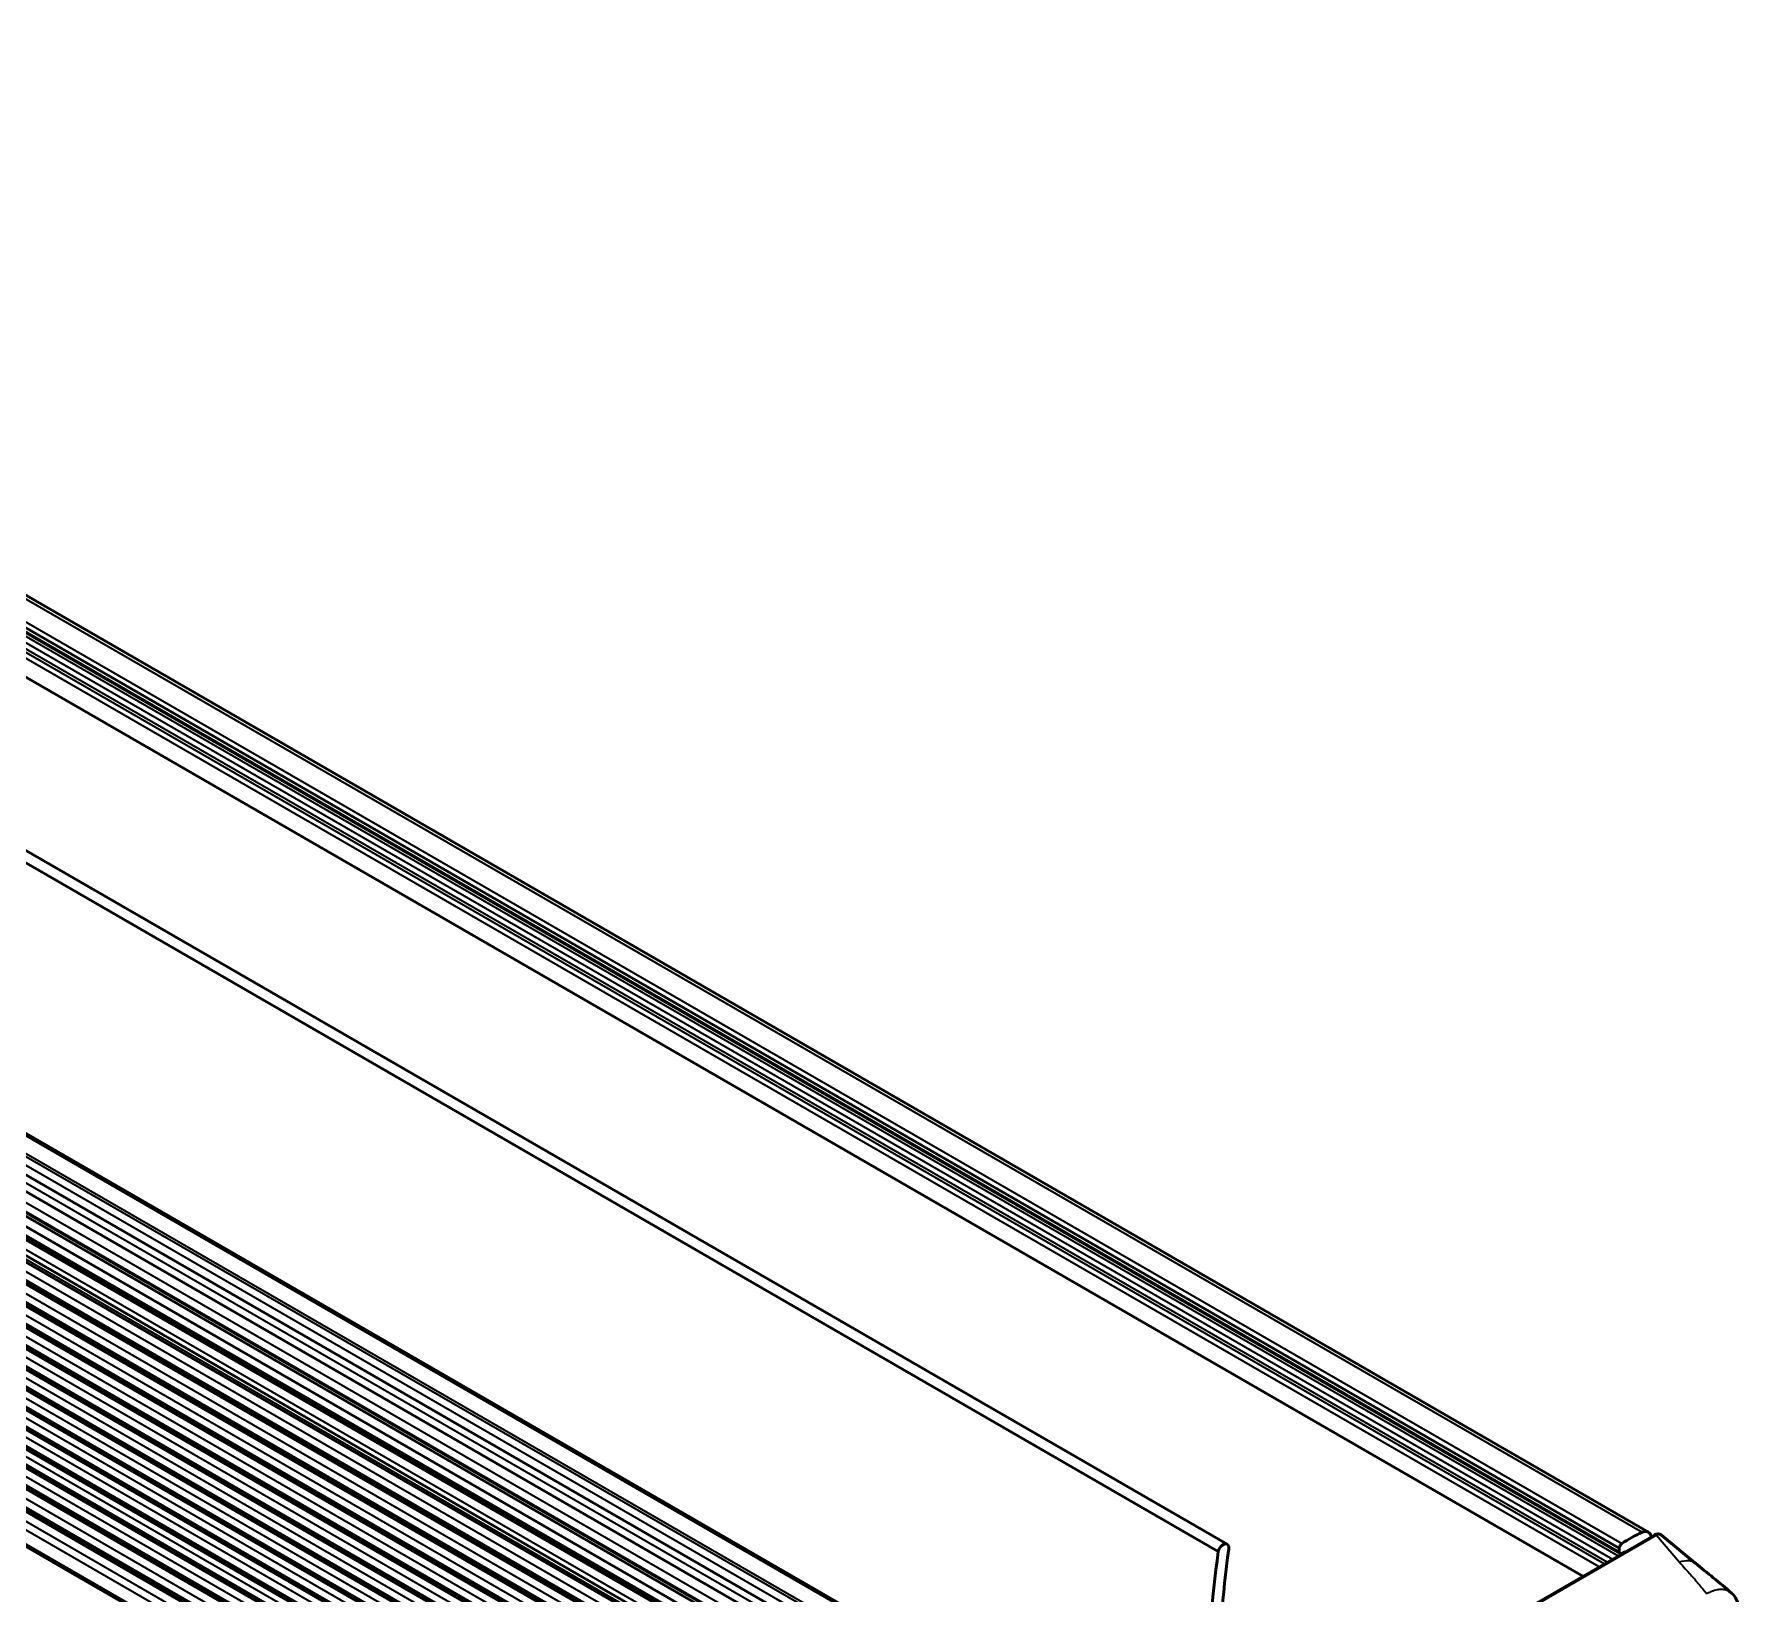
# Model space of a CAD drawing. Header units: millimetres. Extents: x 0 to 3000, y 0 to 3000.
# Drawn here: x 897.3 to 1119.3, y 2153.5 to 2356.6 of the extents above; entities that cross this region are included whole.
import ezdxf

# ---------------------------------------------------------------- set-up
doc = ezdxf.new("R2010")
doc.units = ezdxf.units.MM
doc.layers.add('Visible (ANSI)', color=7, linetype='Continuous', lineweight=50)
doc.layers.add('Visible Narrow (ANSI)', color=7, linetype='Continuous', lineweight=35)

msp = doc.modelspace()

# ---------------------------------------------------------------- linework, layer by layer
at = {"layer": 'Visible (ANSI)'}
for p, q in [((1107.5106, 2161.5697), (400.4038, 2569.818)), ((1051.4966, 2159.0607), (345.804, 2566.4925)), ((346.9737, 2567.4479), (1052.6663, 2160.0161)), ((1103.7166, 2159.5047), (396.6099, 2567.7427)), ((1103.8202, 2158.7893), (396.7134, 2567.0376)), ((395.1636, 2562.1948), (1098.9863, 2155.8426)), ((1051.9639, 2123.313), (346.2714, 2530.7448)), ((1053.321, 2117.3781), (346.5633, 2525.4249)), ((1053.1807, 2115.3233), (346.6697, 2523.2276)), ((1053.0106, 2112.1892), (346.2817, 2520.2193)), ((1052.9552, 2110.8674), (346.3561, 2518.8226)), ((1052.8524, 2107.1628), (345.9653, 2515.2843)), ((1052.8987, 2109.1818), (346.1658, 2517.2142)), ((1052.8401, 2106.3273), (346.168, 2514.3247)), ((1052.8295, 2103.4406), (346.1968, 2511.4152)), ((1052.8688, 2100.5712), (346.2652, 2508.5289)), ((1052.9586, 2097.7195), (346.3733, 2505.6667)), ((1053.0997, 2094.8858), (346.521, 2502.8292)), ((1053.3367, 2092.045), (346.7084, 2500.017)), ((1053.7328, 2089.1613), (346.9354, 2497.231)), ((1054.1215, 2086.3316), (347.2019, 2494.4718)), ((1054.5027, 2083.5566), (347.508, 2491.7401)), ((1054.8865, 2080.762), (347.8638, 2488.9618)), ((1055.244, 2078.1478), (348.3003, 2486.3019)), ((1055.3899, 2075.3069), (348.4845, 2483.439)), ((1055.3899, 2072.3571), (348.4845, 2480.4892)), ((348.4898, 2475.9553), (1055.4923, 2067.7672)), ((911.511, 2182.7038), (911.5111, 2182.7038)), ((913.98, 2184.1361), (913.98, 2184.1361)), ((1056.8588, 2131.5202), (1108.284, 2161.2106)), ((1109.2272, 2161.1802), (1113.5665, 2157.5943)), ((1103.7166, 2159.0182), (1103.7166, 2159.5047)), ((1104.4832, 2159.0162), (1104.0442, 2158.8001))]:
    msp.add_line(p, q, dxfattribs=at)
for centre, major_axis, start_param, end_param in [((890.4919, 2189.6593), (9.9, 0), 0.67912478, 0.67914105), ((890.4939, 2195.1063), (10.2478, 0), 5.81243455, 5.8124363), ((890.4902, 2195.1079), (10.2524, 0), 5.4657934, 5.46580047), ((915.2781, 2180.7808), (-12.3249, 0), 5.2358467, 5.23584813), ((915.2405, 2180.8183), (-12.2498, 0), 5.52454962, 5.52455554), ((915.2396, 2178.3109), (12.2481, 0), 2.13026377, 2.13026985), ((915.2365, 2178.3192), (12.2335, 0), 1.82132582, 1.82132745), ((915.241, 2178.309), (-11.7518, 0), 4.9375128, 4.93751452), ((915.2406, 2178.31), (-11.7499, 0), 5.26206416, 5.26207051), ((915.2406, 2177.4935), (11.7499, 0), 2.03188698, 2.03189349), ((915.241, 2177.4917), (11.753, 0), 1.69187303, 1.69187488), ((915.2402, 2180.8185), (12.2507, 0), 5.47101973, 5.47102566), ((915.2519, 2180.8145), (12.237, 0), 5.75972659, 5.75972804), ((1052.161, 2159.1409), (0.5053, 0.8752), 5.32666134, 8.26274038), ((1104.0702, 2159.6985), (0.25, 0.433), 0.87254679, 2.33103097), ((1105.1331, 2146.2648), (8.885, 15.3893), 0.66154881, 0.87254746), ((1106.5106, 2159.8377), (1, 1.7321), 5.71556053, 6.94473411), ((1052.659, 2114.9865), (-40, -69.282), 2.5739092, 2.57396787), ((1136.4786, 2190.996), (61, 105.6551), 2.18337835, 2.54041221), ((1136.4786, 2190.996), (-60, -103.923), 5.32666134, 5.66996069), ((1104.0702, 2159.2223), (-0.25, -0.433), 5.49778714, 6.99493058)]:
    msp.add_ellipse(centre, major_axis=major_axis, ratio=0.57735027, start_param=start_param, end_param=end_param, dxfattribs=at)
for points, knots in [([(1108.2883, 2161.213), (1108.4004, 2161.2771), (1108.5229, 2161.3226), (1108.7044, 2161.3469), (1108.7614, 2161.3488), (1108.912, 2161.337), (1109.007, 2161.3114), (1109.1402, 2161.2443), (1109.1857, 2161.2145), (1109.2272, 2161.1802)], [0.000530656, 0.000530656, 0.000530656, 0.000530656, 0.042440935, 0.042440935, 0.061005736, 0.061005736, 0.092099028, 0.092099028, 0.10970295, 0.10970295, 0.10970295, 0.10970295]), ([(1118.3385, 2153.6469), (1118.6092, 2153.4124), (1118.8272, 2153.1078), (1119.1332, 2152.4454), (1119.2335, 2152.0865), (1119.2914, 2151.7078)], [0, 0, 0, 0, 0.15822052, 0.15822052, 0.305376964, 0.305376964, 0.305376964, 0.305376964])]:
    msp.add_open_spline(points, degree=3, knots=knots, dxfattribs=at)
for points in [[(1113.5929, 2157.5734), (1115.1623, 2156.2769), (1116.7472, 2155.0246), (1118.3381, 2153.6473)], [(1118.3385, 2153.6469), (1118.3384, 2153.6471), (1118.3382, 2153.6472), (1118.3381, 2153.6473)]]:
    msp.add_open_spline(points, degree=3, dxfattribs=at)
at = {"layer": 'Visible Narrow (ANSI)'}
for p, q in [((396.9326, 2568.3358), (1104.0394, 2160.0875)), ((399.5785, 2569.8073), (1106.6853, 2161.559)), ((396.6099, 2567.2665), (1103.7166, 2159.0182)), ((396.9634, 2564.3888), (1101.7863, 2157.4591)), ((1102.1399, 2157.6633), (397.317, 2564.593)), ((397.6705, 2565.2053), (1102.847, 2158.0715)), ((398.0241, 2565.8177), (1103.5541, 2158.4798)), ((1101.0792, 2157.0509), (396.6099, 2563.7765)), ((345.9786, 2531.2175), (1051.6712, 2123.7857)), ((1053.6261, 2119.9762), (346.6113, 2528.1713)), ((1053.4143, 2118.5895), (346.6631, 2526.6325)), ((1053.5414, 2119.6343), (346.7814, 2527.6822)), ((1053.2509, 2116.3923), (346.6631, 2524.3409)), ((1053.0968, 2113.8998), (346.5373, 2521.8321)), ((1053.0289, 2112.5797), (346.0826, 2520.7354)), ((1053.0371, 2112.7511), (346.0947, 2520.9046)), ((1052.9078, 2109.4889), (345.977, 2517.6356)), ((1052.9164, 2109.7649), (345.979, 2517.9156)), ((1052.8668, 2107.9092), (346.2754, 2515.8599)), ((1052.8444, 2106.6525), (345.9661, 2514.769)), ((1052.8295, 2105.0852), (346.3454, 2512.9739)), ((1052.8277, 2103.9731), (345.9923, 2512.0646)), ((1052.8282, 2103.7583), (345.9946, 2511.849)), ((1052.8577, 2101.0989), (346.0585, 2509.1692)), ((1052.8621, 2100.8816), (346.0628, 2508.9526)), ((1052.8401, 2102.2124), (346.4015, 2510.0749)), ((1052.9388, 2098.2276), (346.163, 2506.2848)), ((1052.9007, 2099.3575), (346.4974, 2507.1996)), ((1052.9468, 2098.0166), (346.1724, 2506.073)), ((1053.0119, 2096.5208), (346.6329, 2504.3489)), ((1053.0711, 2095.3842), (346.3084, 2503.4338)), ((1053.083, 2095.1741), (346.3208, 2503.2234)), ((1053.267, 2092.5524), (346.4936, 2500.6083)), ((1053.2969, 2092.3351), (346.5089, 2500.3993)), ((1053.1744, 2093.7027), (346.8082, 2501.5234)), ((1053.6653, 2089.653), (346.7186, 2497.8089)), ((1053.6946, 2089.4392), (346.7369, 2497.6015)), ((1053.5025, 2090.8378), (347.0232, 2498.7239)), ((1053.8943, 2087.9857), (347.2778, 2495.9509)), ((1054.0561, 2086.8076), (346.9832, 2495.0363)), ((1054.085, 2086.5975), (347.0046, 2494.8305)), ((1054.2786, 2085.1882), (347.5721, 2493.2054)), ((1054.3944, 2084.0431), (347.2876, 2492.2914)), ((1054.4173, 2083.851), (347.3105, 2492.0993)), ((1054.7417, 2081.3021), (347.6349, 2489.5504)), ((1054.776, 2081.0488), (347.6693, 2489.2971)), ((1054.6544, 2082.4522), (347.9233, 2490.4835)), ((1055.1773, 2078.6451), (348.0706, 2486.8933)), ((348.1059, 2486.6364), (1055.2126, 2078.3882)), ((1055.0275, 2079.7359), (348.311, 2487.7588)), ((1055.3895, 2075.8363), (348.2827, 2484.0846)), ((1055.3537, 2076.9409), (348.6257, 2484.9705)), ((348.2827, 2483.885), (1055.3895, 2075.6367)), ((1055.3899, 2074.0395), (348.6453, 2482.0788)), ((1055.3895, 2072.9207), (348.2827, 2481.1689)), ((348.2827, 2480.9351), (1055.3895, 2072.6868)), ((1055.3895, 2069.9708), (348.2827, 2478.2191)), ((1055.3899, 2071.0897), (348.6453, 2479.1289)), ((348.2827, 2476.413), (1055.3895, 2068.1647)), ((1108.5464, 2161.1784), (1057.1212, 2131.488)), ((1108.5464, 2161.1784), (1111.5469, 2157.6762))]:
    msp.add_line(p, q, dxfattribs=at)
for centre, major_axis, ratio, start_param, end_param in [((1108.534, 2160.7776), (-0.25, 0.433), 0.57735027, 5.46283528, 6.28318531), ((1111.0114, 2155.7998), (2.7634, 1.5574), 0.48087056, 0.18291115, 1.11791227)]:
    msp.add_ellipse(centre, major_axis=major_axis, ratio=ratio, start_param=start_param, end_param=end_param, dxfattribs=at)
for points, knots in [([(1109.2272, 2161.1802), (1109.2194, 2161.1866), (1109.2112, 2161.1928), (1109.2026, 2161.1987), (1109.1815, 2161.2133), (1109.1578, 2161.2264), (1109.132, 2161.2371), (1109.0978, 2161.2513), (1109.0598, 2161.2613), (1109.0198, 2161.267), (1109.0022, 2161.2694), (1108.9842, 2161.2711), (1108.9659, 2161.2719), (1108.9113, 2161.2743), (1108.8536, 2161.2695), (1108.7939, 2161.2581), (1108.7853, 2161.2564), (1108.7766, 2161.2547), (1108.7679, 2161.2527), (1108.696, 2161.2369), (1108.6214, 2161.2117), (1108.5464, 2161.1784)], [0.365127853, 0.365127853, 0.365127853, 0.365127853, 0.4, 0.4, 0.4, 0.48593886, 0.48593886, 0.48593886, 0.6, 0.6, 0.6, 0.650253755, 0.650253755, 0.650253755, 0.8, 0.8, 0.8, 0.821576697, 0.821576697, 0.821576697, 0.999964677, 0.999964677, 0.999964677, 0.999964677]), ([(1111.5468, 2157.676), (1111.7979, 2157.3836), (1112.0558, 2157.0923), (1112.316, 2156.8015), (1112.5537, 2156.536), (1112.7934, 2156.2708), (1113.0319, 2156.0054), (1113.1467, 2155.8775), (1113.2612, 2155.7496), (1113.375, 2155.6215), (1113.481, 2155.5022), (1113.5864, 2155.3827), (1113.6908, 2155.2631), (1113.8973, 2155.0265), (1114.1, 2154.7892), (1114.2974, 2154.5509), (1114.4924, 2154.3154), (1114.6822, 2154.0789), (1114.8616, 2153.8408), (1114.9361, 2153.7418), (1115.0088, 2153.6427), (1115.0805, 2153.5433)], [0, 0, 0, 0, 0.21249592, 0.21249592, 0.21249592, 0.40655314, 0.40655314, 0.40655314, 0.5, 0.5, 0.5, 0.58705954, 0.58705954, 0.58705954, 0.7592082, 0.7592082, 0.7592082, 0.92932609, 0.92932609, 0.92932609, 1, 1, 1, 1]), ([(1118.3381, 2153.6473), (1118.3255, 2153.6582), (1118.3127, 2153.669), (1118.2997, 2153.6796), (1118.2059, 2153.7566), (1118.1025, 2153.8259), (1117.9904, 2153.8849), (1117.9875, 2153.8864), (1117.9847, 2153.8879), (1117.9818, 2153.8894), (1117.8691, 2153.948), (1117.7474, 2153.9964), (1117.6176, 2154.0328), (1117.5482, 2154.0523), (1117.4764, 2154.0683), (1117.4026, 2154.0808), (1117.3468, 2154.0903), (1117.2898, 2154.0977), (1117.2316, 2154.103), (1117.1074, 2154.1144), (1116.9777, 2154.1162), (1116.8425, 2154.1079), (1116.7959, 2154.1051), (1116.7487, 2154.101), (1116.7008, 2154.0957), (1116.623, 2154.0871), (1116.5435, 2154.0753), (1116.4626, 2154.0602), (1116.345, 2154.0382), (1116.2245, 2154.0093), (1116.1028, 2153.9739), (1116.037, 2153.9547), (1115.9708, 2153.9337), (1115.9045, 2153.911), (1115.8603, 2153.8958), (1115.8161, 2153.8799), (1115.7718, 2153.8632), (1115.6623, 2153.8219), (1115.5526, 2153.776), (1115.4428, 2153.7256), (1115.3219, 2153.6702), (1115.2011, 2153.6093), (1115.0805, 2153.5433)], [0.408872787, 0.408872787, 0.408872787, 0.408872787, 0.419931304, 0.419931304, 0.419931304, 0.5, 0.5, 0.5, 0.502019299, 0.502019299, 0.502019299, 0.582170755, 0.582170755, 0.582170755, 0.625, 0.625, 0.625, 0.657322572, 0.657322572, 0.657322572, 0.726257317, 0.726257317, 0.726257317, 0.75, 0.75, 0.75, 0.788576403, 0.788576403, 0.788576403, 0.844692961, 0.844692961, 0.844692961, 0.875, 0.875, 0.875, 0.895196721, 0.895196721, 0.895196721, 0.945093724, 0.945093724, 0.945093724, 1, 1, 1, 1])]:
    msp.add_open_spline(points, degree=3, knots=knots, dxfattribs=at)

doc.saveas('drawing.dxf')
